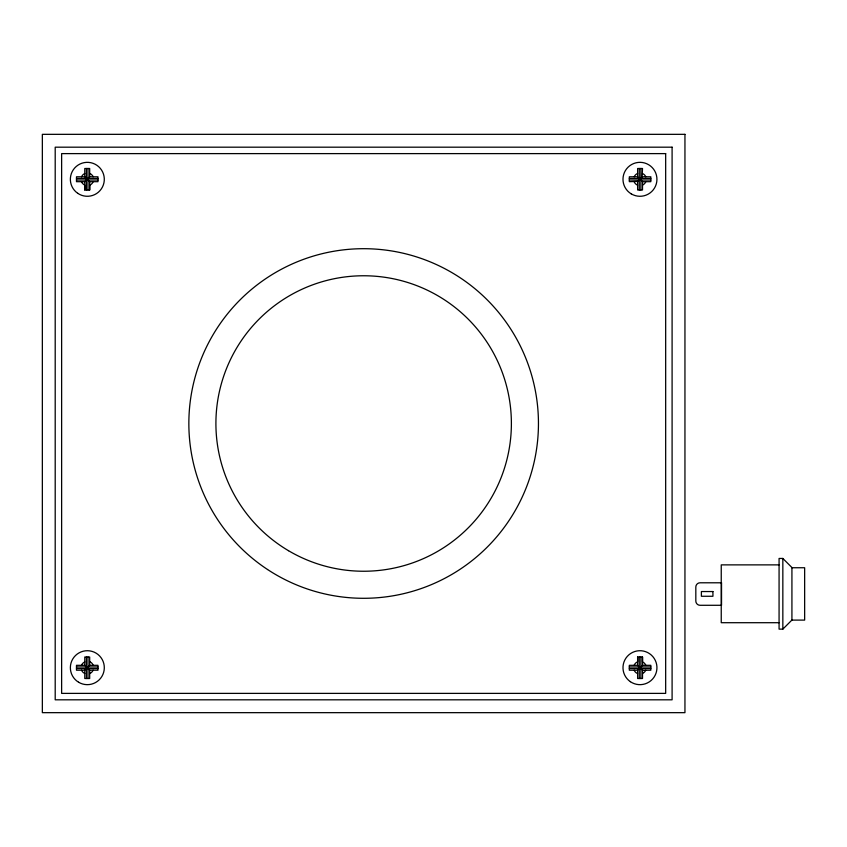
<?xml version="1.0" encoding="UTF-8"?>
<svg xmlns="http://www.w3.org/2000/svg" width="847" height="847" viewBox="0 0 847 847"><rect width="100%" height="100%" fill="white"/><g stroke="black" fill="none" stroke-linecap="round" stroke-linejoin="round"><path stroke-width="1.27" d="M88.024 180.04L89.676 181.681L89.676 189.993L84.785 189.993L84.785 181.681L86.426 180.04M86.426 678.511L86.426 657.007M639.273 666.96L637.622 665.318L637.622 657.007L642.513 657.007L642.513 661.92A6.374 6.374 0 0 1 645.425 664.524A6.13 6.13 0 0 1 645.806 665.318M640.872 189.993L640.883 168.489M640.872 666.96L642.513 665.318L642.513 657.007M88.024 668.558L89.676 670.21L89.676 678.511L84.785 678.511L84.785 670.21L86.426 668.558M639.273 178.442L637.622 176.79L637.622 168.489L642.513 168.489L642.111 177.203M88.024 178.442L89.676 176.79L97.977 176.79L97.977 181.681L89.676 181.681M88.024 666.96L89.676 665.318L97.977 665.318L97.977 670.21L89.676 670.21M639.273 180.04L638.14 181.173M640.872 178.442L641.592 177.722M640.872 668.558L642.513 670.21L642.513 678.511L637.622 678.511L637.622 670.21L639.273 668.558M782.84 629.13L791.924 620.046L791.924 567.532L782.84 558.448L779.071 558.448L779.071 629.13L782.84 629.13L782.84 558.448M637.939 181.374L629.321 181.681L629.321 176.79L637.622 176.79M642.555 673.439L642.788 673.323A6.056 6.056 0 0 0 643.127 673.143A6.331 6.331 0 0 0 645.742 670.199M84.785 173.55L84.626 173.614A6.056 6.056 0 0 0 84.171 173.857A6.331 6.331 0 0 0 81.556 176.801M86.426 178.442L84.785 176.79L76.484 176.79L76.484 181.681L84.785 181.681M642.513 176.79L650.824 176.79L650.824 181.681L642.513 181.681L640.872 180.04M76.484 178.442L97.977 178.442M629.321 178.442L650.824 178.442M76.484 180.051L97.977 180.04M629.321 180.04L650.824 180.051M779.071 564.875L721.242 564.875L721.242 622.704L779.071 622.704M791.924 567.744L804.65 567.744L804.65 620.099L791.924 620.099M86.426 666.96L84.785 665.318L76.484 665.318L76.484 670.21L84.785 670.21M637.622 665.318L629.321 665.318L629.321 670.21L637.622 670.21M642.513 665.318L650.824 665.318L650.824 670.21L642.513 670.21M629.321 666.96L650.824 666.949M76.484 666.949L97.977 666.96M76.484 668.558L97.977 668.558M629.321 668.558L650.824 668.558M642.513 173.55L642.788 173.677A6.056 6.056 0 0 1 643.127 173.857A6.363 6.363 0 0 1 645.827 176.832M84.785 673.45L84.626 673.386A6.056 6.056 0 0 1 84.171 673.143A6.331 6.331 0 0 1 81.556 670.199M640.872 657.007L640.883 678.511M86.426 168.489L86.426 189.993M642.513 181.681L642.513 189.993L637.622 189.993L637.622 181.681M639.273 168.489L639.273 189.993M639.273 657.007L639.273 678.511M637.622 657.007L637.622 661.835A6.12 6.12 0 0 0 636.806 662.227A6.363 6.363 0 0 0 634.138 665.318M89.676 176.79L89.676 168.489L84.785 168.489L84.785 176.79M89.676 189.993L89.676 185.165A6.12 6.12 0 0 0 90.491 184.773A6.363 6.363 0 0 0 93.159 181.681M89.676 665.318L89.676 657.007L84.785 657.007L84.785 665.318M88.024 168.489L88.024 189.993M88.024 657.007L88.024 678.511M84.785 189.993L84.785 185.08A6.374 6.374 0 0 1 81.873 182.476A6.13 6.13 0 0 1 81.492 181.681M637.579 673.556A6.331 6.331 0 0 1 634.477 670.888A6.088 6.088 0 0 1 634.191 670.21M89.666 673.534A6.363 6.363 0 0 0 92.789 670.845A6.088 6.088 0 0 0 93.106 670.21M90.523 662.142A6.363 6.363 0 0 1 93.202 665.234M84.785 661.931A6.374 6.374 0 0 0 81.873 664.524A6.13 6.13 0 0 0 81.492 665.318M89.676 661.835A6.12 6.12 0 0 1 90.491 662.227M89.634 173.381A6.363 6.363 0 0 1 92.757 176.07M92.789 176.155A6.088 6.088 0 0 1 93.106 176.79M637.632 173.466A6.363 6.363 0 0 0 634.509 176.155A6.088 6.088 0 0 0 634.191 176.79M642.513 185.07A6.374 6.374 0 0 0 645.425 182.476A6.13 6.13 0 0 0 645.806 181.681M637.622 185.165A6.12 6.12 0 0 1 636.806 184.773A6.363 6.363 0 0 1 634.138 181.681M684.948 134.334L42.35 134.334L42.35 712.666L684.948 712.666L684.948 134.334M672.095 147.187L55.203 147.187L55.203 699.813L672.095 699.813L672.095 147.187M665.668 153.614L61.63 153.614L61.63 693.386L665.668 693.386L665.668 153.614M721.528 582.789L700.077 582.789A4.246 4.246 0 0 0 695.821 587.045L695.821 601.031A4.246 4.246 0 0 0 700.077 605.287L721.528 605.287L721.528 582.789M712.93 591.545L701.39 591.545L701.39 596.267L712.93 596.267L712.93 591.545M267.546 569.512A174.81 174.81 0 0 0 538.152 433.717A174.81 174.81 0 0 0 285.248 267.26A174.81 174.81 0 0 0 267.546 569.512M288.488 550.688A147.727 147.727 0 0 0 511.376 425.003A147.727 147.727 0 0 0 291.082 294.82A147.727 147.727 0 0 0 288.488 550.688M630.369 681.687A16.972 16.972 0 0 0 656.891 669.003A16.972 16.972 0 0 0 632.645 652.37A16.972 16.972 0 0 0 630.369 681.687M78.58 682.227A16.972 16.972 0 0 0 104.308 667.997A16.972 16.972 0 0 0 79.12 652.836A16.972 16.972 0 0 0 78.58 682.227M77.733 193.307A16.972 16.972 0 0 0 104.255 180.623A16.972 16.972 0 0 0 80.01 164A16.972 16.972 0 0 0 77.733 193.307M631.216 193.857A16.972 16.972 0 0 0 656.933 179.628A16.972 16.972 0 0 0 631.746 164.456A16.972 16.972 0 0 0 631.216 193.857"/></g></svg>
